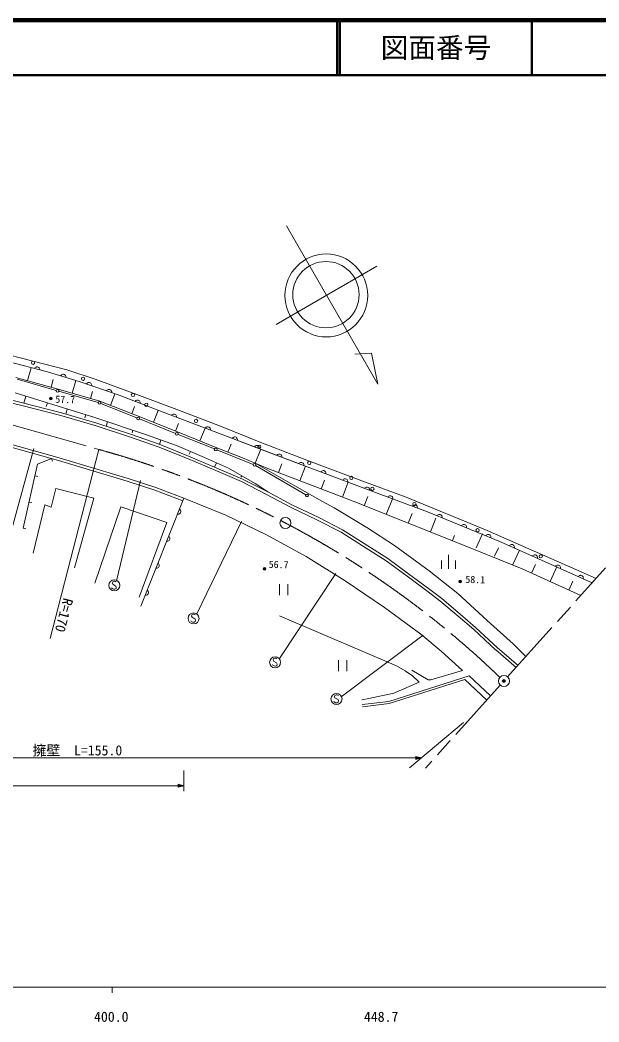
# Model space of a CAD drawing. Units: millimetres, scale not verified. Extents: x 40000 to 680000, y 20000 to 380000.
# Drawn here: x 451326 to 556129, y 198715 to 380000 of the extents above; entities that cross this region are included whole.
import ezdxf
from ezdxf.enums import TextEntityAlignment as Align

# ---------------------------------------------------------------- set-up
doc = ezdxf.new("R2010")
doc.units = ezdxf.units.MM
doc.header["$LTSCALE"] = 1000
doc.header["$PDMODE"] = 32
doc.header["$PDSIZE"] = 500
doc.linetypes.add('CHAIN', pattern=[18.5, 12, -1.5, 3.5, -1.5])
for name, color, linetype, lineweight in [('M-BGD', 7, 'Continuous', 13), ('M-BGD-EXST', 7, 'Continuous', 13), ('M-BMK', 2, 'CHAIN', 13), ('M-BMK-SRVR', 3, 'Continuous', 13), ('M-STR-HTXT', 7, 'Continuous', 13), ('M-TTL', 2, 'Continuous', 140), ('M-TTL-BAND', 7, 'Continuous', 13), ('M-TTL-LINE', 7, 'Continuous', 50)]:
    doc.layers.add(name, color=color, linetype=linetype, lineweight=lineweight)
doc.layers.add('M-OTRS', color=6, linetype='Continuous')
doc.layers.add('M-TTL-TXT', color=7, linetype='Continuous')
doc.styles.add('ＭＳ ゴシック', font='')
doc.styles.get('ＭＳ ゴシック').set_extended_font_data('MS Gothic')

msp = doc.modelspace()

# ---------------------------------------------------------------- linework, layer by layer
at = {"layer": 'M-BGD'}
for p, q in [((446815, 320031), (453452, 318349)), ((448879, 318257), (456287, 316335)), ((456287, 316335), (448879, 318257)), ((456287, 316335), (448879, 318257)), ((453452, 318349), (459780, 316711)), ((452678, 314751), (453335, 317101)), ((454020, 317047), (453951, 316941)), ((454103, 317129), (454020, 317047)), ((454225, 317201), (454103, 317129)), ((454337, 317234), (454225, 317201)), ((454463, 317242), (454337, 317234)), ((454618, 317202), (454463, 317242)), ((454724, 317133), (454618, 317202)), ((454806, 317050), (454724, 317133)), ((454878, 316928), (454806, 317050)), ((454911, 316816), (454878, 316928)), ((454919, 316690), (454911, 316816)), ((456287, 316335), (462022, 314617)), ((462022, 314617), (456287, 316335)), ((462022, 314617), (456287, 316335)), ((458748, 315723), (458676, 315620)), ((458835, 315802), (458748, 315723)), ((458959, 315869), (458835, 315802)), ((459072, 315898), (458959, 315869)), ((459198, 315901), (459072, 315898)), ((459352, 315856), (459198, 315901)), ((459455, 315783), (459352, 315856)), ((459534, 315697), (459455, 315783)), ((459601, 315572), (459534, 315697)), ((459630, 315459), (459601, 315572)), ((459634, 315333), (459630, 315459)), ((459780, 316711), (464956, 315039)), ((459075, 312963), (450546, 315347)), ((450808, 314992), (457894, 312958)), ((456942, 313559), (457342, 314987)), ((460745, 312480), (461415, 314799)), ((462022, 314617), (469272, 312109)), ((469272, 312109), (462022, 314617)), ((469272, 312109), (462022, 314617)), ((463439, 314254), (463362, 314154)), ((463528, 314329), (463439, 314254)), ((463655, 314391), (463528, 314329)), ((463770, 314415), (463655, 314391)), ((463896, 314413), (463770, 314415)), ((464047, 314361), (463896, 314413)), ((464148, 314284), (464047, 314361)), ((464222, 314194), (464148, 314284)), ((464284, 314067), (464222, 314194)), ((464308, 313953), (464284, 314067)), ((464307, 313827), (464308, 313953)), ((464956, 315039), (472464, 312275)), ((451559, 310815), (447187, 311859)), ((447187, 311859), (451559, 310815)), ((450465, 312518), (458220, 310124)), ((452404, 311920), (452025, 310693)), ((458375, 312820), (465461, 310786)), ((465756, 311031), (459075, 312963)), ((464086, 311514), (464462, 312817)), ((467064, 313000), (466987, 312900)), ((467153, 313075), (467064, 313000)), ((467280, 313137), (467153, 313075)), ((467394, 313161), (467280, 313137)), ((467521, 313159), (467394, 313161)), ((467672, 313107), (467521, 313159)), ((467772, 313030), (467672, 313107)), ((467690, 310277), (468508, 312373)), ((467847, 312941), (467772, 313030)), ((467909, 312813), (467847, 312941)), ((467933, 312699), (467909, 312813)), ((467932, 312573), (467933, 312699)), ((469272, 312109), (475946, 309525)), ((475946, 309525), (469272, 312109)), ((475946, 309525), (469272, 312109)), ((472464, 312275), (480186, 309350)), ((447071, 311373), (451437, 310330)), ((451437, 310330), (458708, 308421)), ((458842, 308902), (451559, 310815)), ((451559, 310815), (458842, 308902)), ((456281, 310723), (456085, 310086)), ((458220, 310124), (464893, 308060)), ((473491, 308013), (465756, 311031)), ((465933, 310624), (472484, 308007)), ((471558, 308768), (472057, 310048)), ((472223, 311095), (472142, 310997)), ((472315, 311167), (472223, 311095)), ((472444, 311224), (472315, 311167)), ((472559, 311244), (472444, 311224)), ((472686, 311237), (472559, 311244)), ((472835, 311180), (472686, 311237)), ((472932, 311099), (472835, 311180)), ((473004, 311007), (472932, 311099)), ((473061, 310878), (473004, 311007)), ((473081, 310763), (473061, 310878)), ((473075, 310636), (473081, 310763)), ((458708, 308421), (465081, 306556)), ((465228, 307034), (458842, 308902)), ((458842, 308902), (465228, 307034)), ((459888, 309608), (459601, 308680)), ((463225, 308576), (463062, 308050)), ((475481, 307222), (476339, 309377)), ((475946, 309525), (488190, 304916)), ((482467, 307038), (475946, 309525)), ((482467, 307038), (475946, 309525)), ((478819, 308557), (478739, 308459)), ((478911, 308629), (478819, 308557)), ((479040, 308687), (478911, 308629)), ((479155, 308707), (479040, 308687)), ((479281, 308702), (479155, 308707)), ((479431, 308645), (479281, 308702)), ((479529, 308565), (479431, 308645)), ((479601, 308473), (479529, 308565)), ((479658, 308344), (479601, 308473)), ((479679, 308229), (479658, 308344)), ((479673, 308103), (479679, 308229)), ((480186, 309350), (487906, 306394)), ((464893, 308060), (474056, 305029)), ((465081, 306556), (471165, 304604)), ((471325, 305077), (465228, 307034)), ((465228, 307034), (471325, 305077)), ((467184, 307302), (466916, 306492)), ((472948, 307822), (479499, 305205)), ((481451, 304846), (473491, 308013)), ((479461, 305638), (479993, 306976)), ((488190, 304916), (482467, 307038)), ((488190, 304915), (482467, 307038)), ((485158, 306381), (485030, 306322)), ((485273, 306402), (485158, 306381)), ((485400, 306398), (485273, 306402)), ((485550, 306343), (485400, 306398)), ((487906, 306394), (494893, 303560)), ((471165, 304604), (476339, 302767)), ((476515, 303235), (471325, 305077)), ((471325, 305077), (476515, 303235)), ((471766, 305787), (471612, 305322)), ((474056, 305029), (479623, 303038)), ((479963, 305019), (486514, 302402)), ((486354, 302845), (481451, 304846)), ((483902, 303846), (484852, 306172)), ((484939, 306249), (484860, 306150)), ((485030, 306322), (484939, 306249)), ((485648, 306263), (485550, 306343)), ((485721, 306172), (485648, 306263)), ((485780, 306044), (485721, 306172)), ((485802, 305929), (485780, 306044)), ((485797, 305803), (485802, 305929)), ((488190, 304916), (504258, 298784)), ((496259, 301811), (488190, 304916)), ((496259, 301811), (488190, 304915)), ((490157, 304566), (490042, 304546)), ((490284, 304560), (490157, 304566)), ((490433, 304502), (490284, 304560)), ((450049, 303145), (458404, 300775)), ((476339, 302767), (481627, 300644)), ((481822, 301105), (476515, 303235)), ((476515, 303235), (481822, 301105)), ((476840, 304034), (476549, 303221)), ((479623, 303038), (484716, 300848)), ((491576, 300784), (486354, 302845)), ((488965, 301814), (489543, 303277)), ((489821, 304416), (489741, 304319)), ((489913, 304488), (489821, 304416)), ((490042, 304546), (489913, 304488)), ((490531, 304422), (490433, 304502)), ((490602, 304330), (490531, 304422)), ((490660, 304201), (490602, 304330)), ((490680, 304086), (490660, 304201)), ((490674, 303960), (490680, 304086)), ((493856, 302864), (493775, 302766)), ((493948, 302936), (493856, 302864)), ((494077, 302993), (493948, 302936)), ((494192, 303013), (494077, 302993)), ((494318, 303007), (494192, 303013)), ((494468, 302950), (494318, 303007)), ((494565, 302870), (494468, 302950)), ((494637, 302778), (494565, 302870)), ((494694, 302648), (494637, 302778)), ((494893, 303560), (503537, 300266)), ((449918, 302662), (458264, 300295)), ((486961, 298935), (481822, 301105)), ((481822, 301105), (486961, 298935)), ((482169, 301943), (481954, 301443)), ((486978, 302217), (493529, 299600)), ((493875, 299819), (494934, 302342)), ((494714, 302534), (494694, 302648)), ((494709, 302407), (494714, 302534)), ((504258, 298784), (496259, 301811)), ((504258, 298784), (496259, 301811)), ((497871, 301329), (497791, 301231)), ((497963, 301401), (497871, 301329)), ((498092, 301459), (497963, 301401)), ((498206, 301480), (498092, 301459)), ((498333, 301475), (498206, 301480)), ((498482, 301418), (498333, 301475)), ((498581, 301338), (498482, 301418)), ((498653, 301247), (498581, 301338)), ((498711, 301118), (498653, 301247)), ((498732, 301003), (498711, 301118)), ((498727, 300877), (498732, 301003)), ((454516, 299628), (451895, 288047)), ((457046, 300641), (454516, 299628)), ((457046, 300641), (457231, 300177)), ((458264, 300295), (465099, 298242)), ((458404, 300775), (465242, 298721)), ((481627, 300644), (486765, 298476)), ((484716, 300848), (489048, 298893)), ((486882, 299870), (486540, 299113)), ((496174, 298854), (491576, 300784)), ((493875, 299819), (501081, 295717)), ((493977, 299381), (503060, 294113)), ((498105, 298112), (498712, 299693)), ((501870, 299816), (501791, 299718)), ((501962, 299888), (501870, 299816)), ((502091, 299946), (501962, 299888)), ((501966, 296629), (502981, 299271)), ((502206, 299967), (502091, 299946)), ((502332, 299962), (502206, 299967)), ((502482, 299905), (502332, 299962)), ((502580, 299825), (502482, 299905)), ((502652, 299734), (502580, 299825)), ((502710, 299605), (502652, 299734)), ((502731, 299490), (502710, 299605)), ((502726, 299364), (502731, 299490)), ((503537, 300266), (512704, 296802)), ((454043, 297539), (454531, 297429)), ((465099, 298242), (470727, 296561)), ((465242, 298721), (470876, 297038)), ((486765, 298476), (491400, 296490)), ((491611, 296944), (486961, 298935)), ((486961, 298935), (491611, 296944)), ((489048, 298893), (493875, 296156)), ((491461, 297525), (491320, 297275)), ((511619, 292920), (496174, 298854)), ((504258, 298784), (516134, 294341)), ((516134, 294341), (504258, 298784)), ((516134, 294341), (504258, 298784)), ((505848, 298317), (505769, 298219)), ((505940, 298390), (505848, 298317)), ((506068, 298448), (505940, 298390)), ((506183, 298469), (506068, 298448)), ((506309, 298465), (506183, 298469)), ((506459, 298409), (506309, 298465)), ((506558, 298329), (506459, 298409)), ((506630, 298238), (506558, 298329)), ((506689, 298109), (506630, 298238)), ((506710, 297995), (506689, 298109)), ((506705, 297868), (506710, 297995)), ((470727, 296561), (475715, 294932)), ((470876, 297038), (475881, 295404)), ((491400, 296490), (495966, 294179)), ((491611, 296944), (496198, 294622)), ((493875, 296156), (496198, 294622)), ((501081, 295717), (506094, 292891)), ((505827, 295145), (506442, 296746)), ((509688, 293662), (510726, 296364)), ((509807, 296836), (509727, 296738)), ((509898, 296909), (509807, 296836)), ((510027, 296967), (509898, 296909)), ((510141, 296988), (510027, 296967)), ((510268, 296984), (510141, 296988)), ((510418, 296928), (510268, 296984)), ((510516, 296848), (510418, 296928)), ((510589, 296757), (510516, 296848)), ((510647, 296628), (510589, 296757)), ((510669, 296514), (510647, 296628)), ((510664, 296387), (510669, 296514)), ((512704, 296802), (521228, 293667)), ((514100, 295507), (513985, 295486)), ((514226, 295503), (514100, 295507)), ((514376, 295447), (514226, 295503)), ((456945, 291887), (457788, 295251)), ((457788, 295251), (464660, 293461)), ((475715, 294932), (480797, 293030)), ((475881, 295404), (480972, 293498)), ((495036, 295389), (494948, 295255)), ((495966, 294179), (500293, 291844)), ((496198, 294622), (500518, 292290)), ((513617, 292129), (514269, 293777)), ((513765, 295355), (513686, 295257)), ((513857, 295428), (513765, 295355)), ((513985, 295486), (513857, 295428)), ((514475, 295367), (514376, 295447)), ((514547, 295276), (514475, 295367)), ((514606, 295147), (514547, 295276)), ((514627, 295033), (514606, 295147)), ((514623, 294906), (514627, 295033)), ((516134, 294341), (525070, 291008)), ((525070, 291008), (516134, 294341)), ((525070, 291008), (516134, 294341)), ((517979, 293781), (517899, 293682)), ((518070, 293853), (517979, 293781)), ((518198, 293912), (518070, 293853)), ((518313, 293933), (518198, 293912)), ((518440, 293929), (518313, 293933)), ((518589, 293873), (518440, 293929)), ((518688, 293794), (518589, 293873)), ((518761, 293702), (518688, 293794)), ((518819, 293574), (518761, 293702)), ((452969, 292793), (453457, 292682)), ((453717, 283512), (455810, 292269)), ((455810, 292269), (456945, 291887)), ((464660, 293461), (461163, 280859)), ((464871, 278121), (469548, 291934)), ((469548, 291934), (477884, 289057)), ((473170, 273949), (480972, 293498)), ((480797, 293030), (480972, 293498)), ((480972, 293498), (488559, 290396)), ((500518, 292290), (505290, 290034)), ((506094, 292891), (508209, 291751)), ((531601, 285014), (511619, 292920)), ((517614, 290548), (518731, 293372)), ((518841, 293459), (518819, 293574)), ((518836, 293333), (518841, 293459)), ((521228, 293667), (535910, 287632)), ((522447, 292114), (522368, 292016)), ((522538, 292187), (522447, 292114)), ((522667, 292246), (522538, 292187)), ((522781, 292267), (522667, 292246)), ((522908, 292262), (522781, 292267)), ((523058, 292206), (522908, 292262)), ((523156, 292127), (523058, 292206)), ((523229, 292036), (523156, 292127)), ((523288, 291907), (523229, 292036)), ((523309, 291793), (523288, 291907)), ((479812, 290590), (479938, 290583)), ((479938, 290583), (480053, 290602)), ((480053, 290602), (480183, 290657)), ((480279, 291437), (480182, 291519)), ((480183, 290657), (480276, 290728)), ((480276, 290728), (480358, 290825)), ((480350, 291345), (480279, 291437)), ((480406, 291215), (480350, 291345)), ((480358, 290825), (480417, 290973)), ((480424, 291100), (480406, 291215)), ((480417, 290973), (480424, 291100)), ((488559, 290396), (495929, 286849)), ((500293, 291844), (505069, 289586)), ((508209, 291751), (514106, 288202)), ((521610, 288967), (522299, 290709)), ((523305, 291666), (523309, 291793)), ((525070, 291008), (538319, 285589)), ((538319, 285589), (525070, 291008)), ((526898, 290390), (526816, 290294)), ((526991, 290459), (526898, 290390)), ((527122, 290514), (526991, 290459)), ((527237, 290532), (527122, 290514)), ((527363, 290523), (527237, 290532)), ((527511, 290463), (527363, 290523)), ((527607, 290380), (527511, 290463)), ((527677, 290287), (527607, 290380)), ((527732, 290157), (527677, 290287)), ((527749, 290041), (527732, 290157)), ((477884, 289057), (472868, 275601)), ((505069, 289586), (509458, 287339)), ((505290, 290034), (509706, 287774)), ((525607, 287386), (526587, 289863)), ((527741, 289915), (527749, 290041)), ((531314, 288583), (531232, 288487)), ((531407, 288653), (531314, 288583)), ((531538, 288708), (531407, 288653)), ((531653, 288725), (531538, 288708)), ((531779, 288717), (531653, 288725)), ((531927, 288657), (531779, 288717)), ((532023, 288574), (531927, 288657)), ((532093, 288481), (532023, 288574)), ((532148, 288350), (532093, 288481)), ((532166, 288235), (532148, 288350)), ((451895, 288047), (452382, 287936)), ((478328, 286550), (478232, 286632)), ((478399, 286457), (478328, 286550)), ((478455, 286327), (478399, 286457)), ((495929, 286849), (503139, 282907)), ((509458, 287339), (513351, 284886)), ((509706, 287774), (513623, 285305)), ((514106, 288202), (519086, 284939)), ((529603, 285805), (529960, 286708)), ((532157, 288109), (532166, 288235)), ((533919, 284511), (535074, 287024)), ((535730, 286777), (535648, 286681)), ((535824, 286847), (535730, 286777)), ((535954, 286901), (535824, 286847)), ((535910, 287632), (551950, 280592)), ((536069, 286919), (535954, 286901)), ((536195, 286911), (536069, 286919)), ((536344, 286850), (536195, 286911)), ((536439, 286768), (536344, 286850)), ((536509, 286674), (536439, 286768)), ((536564, 286544), (536509, 286674)), ((536582, 286429), (536564, 286544)), ((477861, 285703), (477987, 285696)), ((477987, 285696), (478102, 285714)), ((478102, 285714), (478232, 285770)), ((478232, 285770), (478325, 285841)), ((478325, 285841), (478407, 285937)), ((478407, 285937), (478466, 286086)), ((478473, 286212), (478455, 286327)), ((478466, 286086), (478473, 286212)), ((513351, 284886), (517606, 282134)), ((513623, 285305), (517890, 282546)), ((519086, 284939), (525383, 280359)), ((542200, 280704), (531601, 285014)), ((536573, 286302), (536582, 286429)), ((538319, 285589), (554914, 278176)), ((554914, 278176), (538319, 285589)), ((554914, 278176), (538319, 285589)), ((540022, 284959), (539937, 284866)), ((540118, 285026), (540022, 284959)), ((540250, 285077), (540118, 285026)), ((540365, 285091), (540250, 285077)), ((540491, 285078), (540365, 285091)), ((540637, 285013), (540491, 285078)), ((540731, 284927), (540637, 285013)), ((540797, 284832), (540731, 284927)), ((540848, 284700), (540797, 284832)), ((540862, 284584), (540848, 284700)), ((503139, 282907), (510187, 278522)), ((528890, 283220), (528890, 280720)), ((537231, 282988), (537937, 284524)), ((540544, 281465), (541737, 284062)), ((540850, 284458), (540862, 284584)), ((544171, 283106), (544085, 283013)), ((544266, 283173), (544171, 283106)), ((544399, 283224), (544266, 283173)), ((544514, 283238), (544399, 283224)), ((544640, 283225), (544514, 283238)), ((544786, 283160), (544640, 283225)), ((544880, 283074), (544786, 283160)), ((544946, 282979), (544880, 283074)), ((544997, 282847), (544946, 282979)), ((545011, 282731), (544997, 282847)), ((476378, 281663), (476281, 281744)), ((476374, 280953), (476456, 281050)), ((476448, 281570), (476378, 281663)), ((476504, 281440), (476448, 281570)), ((476456, 281050), (476515, 281199)), ((476523, 281325), (476504, 281440)), ((476515, 281199), (476523, 281325)), ((517606, 282134), (521382, 279367)), ((517890, 282546), (521677, 279771)), ((527640, 282220), (527640, 280720)), ((530140, 282220), (530140, 280720)), ((543889, 279932), (544610, 281511)), ((544998, 282605), (545011, 282731)), ((547267, 278389), (548482, 281049)), ((548320, 281253), (548234, 281160)), ((548415, 281320), (548320, 281253)), ((548547, 281370), (548415, 281320)), ((548663, 281384), (548547, 281370)), ((548789, 281372), (548663, 281384)), ((548935, 281307), (548789, 281372)), ((549028, 281221), (548935, 281307)), ((549095, 281126), (549028, 281221)), ((549146, 280994), (549095, 281126)), ((549160, 280878), (549146, 280994)), ((475910, 280816), (476037, 280808)), ((476037, 280808), (476152, 280827)), ((476152, 280827), (476282, 280883)), ((476282, 280883), (476374, 280953)), ((521382, 279367), (525217, 276568)), ((521677, 279771), (525522, 276964)), ((525383, 280359), (530592, 276238)), ((552822, 275852), (542200, 280704)), ((549147, 280752), (549160, 280878)), ((551950, 280592), (555640, 278982)), ((552469, 279400), (552383, 279307)), ((552564, 279467), (552469, 279400)), ((552696, 279517), (552564, 279467)), ((552812, 279531), (552696, 279517)), ((552938, 279519), (552812, 279531)), ((553084, 279454), (552938, 279519)), ((553177, 279368), (553084, 279454)), ((553244, 279273), (553177, 279368)), ((553295, 279141), (553244, 279273)), ((498303, 277921), (498303, 275921)), ((499823, 275921), (499823, 277921)), ((510187, 278522), (517321, 273686)), ((550645, 276846), (551382, 278459)), ((553309, 279025), (553295, 279141)), ((553296, 278899), (553309, 279025)), ((473960, 275928), (474086, 275921)), ((474086, 275921), (474201, 275940)), ((474201, 275940), (474331, 275996)), ((474427, 276776), (474330, 276857)), ((474331, 275996), (474424, 276066)), ((474424, 276066), (474505, 276163)), ((474498, 276683), (474427, 276776)), ((474553, 276553), (474498, 276683)), ((474505, 276163), (474565, 276311)), ((474572, 276438), (474553, 276553)), ((474565, 276311), (474572, 276438)), ((525217, 276568), (527341, 274935)), ((525522, 276964), (527655, 275325)), ((530592, 276238), (535916, 271372)), ((527341, 274935), (530667, 272121)), ((527655, 275325), (530994, 272500)), ((498299, 272219), (519459, 263148)), ((517321, 273686), (523857, 268900)), ((530667, 272121), (533467, 269710)), ((530994, 272500), (533801, 270083)), ((535916, 271372), (540667, 267079)), ((523857, 268900), (527554, 265806)), ((533467, 269710), (537427, 266041)), ((533801, 270083), (537767, 266408)), ((540667, 267079), (542917, 264845)), ((527554, 265806), (531439, 262308)), ((537442, 266028), (541137, 262867)), ((537767, 266408), (541472, 263239)), ((508949, 264171), (508949, 262171)), ((510469, 262171), (510469, 264171)), ((519459, 263148), (521027, 262256)), ((518084, 256704), (532607, 261328)), ((521027, 262256), (522347, 261372)), ((525215, 260643), (522226, 262372)), ((522347, 261372), (523608, 260190)), ((531439, 262308), (525663, 260630)), ((532607, 261328), (536523, 257740)), ((518168, 256311), (531840, 260653)), ((523608, 260190), (518968, 258181)), ((525663, 260630), (525215, 260643)), ((531840, 260653), (535805, 256942)), ((518968, 258181), (514459, 257263)), ((514459, 257263), (513206, 257000)), ((513274, 256149), (518084, 256704)), ((513320, 255752), (518168, 256311))]:
    msp.add_line(p, q, dxfattribs=at)
for centre, radius in [((453697, 317997), 300), ((462726, 315084), 300), ((458134, 312889), 250), ((471754, 312170), 300), ((456907, 311513), 250), ((456907, 311513), 150), ((456907, 311513), 50), ((465701, 310717), 250), ((474171, 310393), 300), ((472716, 307914), 250), ((483200, 307480), 300), ((479731, 305112), 250), ((494645, 302789), 300), ((486746, 302309), 250), ((493761, 299507), 250), ((493761, 299507), 250), ((503674, 299876), 300), ((511302, 297155), 300), ((503276, 293988), 250), ((515119, 295186), 300), ((522731, 292425), 300), ((534160, 287695), 300), ((545590, 282965), 300), ((495595, 280713), 250), ((495595, 280713), 150), ((495595, 280713), 50), ((530983, 278390), 250), ((530983, 278390), 150), ((530983, 278390), 50)]:
    msp.add_circle(centre, radius, dxfattribs=at)
at = {"layer": 'M-BGD-EXST'}
for p, q in [((449022, 284833), (453826, 302490)), ((468836, 278786), (473143, 296711)), ((483333, 272554), (491399, 289275)), ((498282, 264453), (508503, 279848)), ((468100, 278351), (468053, 278112)), ((468053, 278112), (468127, 277910)), ((468343, 278464), (468100, 278351)), ((468127, 277910), (468678, 277574)), ((468503, 278460), (468343, 278464)), ((468662, 278415), (468503, 278460)), ((468740, 278333), (468662, 278415)), ((468678, 277574), (468752, 277372)), ((468752, 277372), (468705, 277133)), ((467986, 277154), (467909, 277276)), ((468222, 277027), (467986, 277154)), ((468502, 277019), (468222, 277027)), ((468705, 277133), (468502, 277019)), ((482435, 272376), (482388, 272138)), ((482388, 272138), (482462, 271935)), ((482678, 272489), (482435, 272376)), ((482462, 271935), (483013, 271600)), ((482838, 272485), (482678, 272489)), ((482997, 272440), (482838, 272485)), ((483075, 272358), (482997, 272440)), ((482321, 271179), (482244, 271301)), ((482557, 271052), (482321, 271179)), ((482837, 271044), (482557, 271052)), ((483040, 271159), (482837, 271044)), ((483013, 271600), (483087, 271397)), ((483087, 271397), (483040, 271159)), ((509470, 257556), (524293, 268687)), ((497088, 263252), (497012, 263375)), ((497325, 263126), (497088, 263252)), ((497202, 264450), (497156, 264211)), ((497156, 264211), (497230, 264009)), ((497446, 264563), (497202, 264450)), ((497230, 264009), (497781, 263673)), ((497605, 263118), (497325, 263126)), ((497606, 264558), (497446, 264563)), ((497808, 263232), (497605, 263118)), ((497764, 264514), (497606, 264558)), ((497842, 264431), (497764, 264514)), ((497781, 263673), (497855, 263471)), ((497855, 263471), (497808, 263232)), ((508314, 257808), (508267, 257569)), ((508267, 257569), (508341, 257367)), ((508557, 257921), (508314, 257808)), ((508717, 257916), (508557, 257921)), ((508876, 257872), (508717, 257916)), ((508953, 257789), (508876, 257872)), ((508200, 256610), (508123, 256733)), ((508436, 256484), (508200, 256610)), ((508341, 257367), (508892, 257031)), ((508716, 256476), (508436, 256484)), ((508919, 256590), (508716, 256476)), ((508892, 257031), (508966, 256829)), ((508966, 256829), (508919, 256590))]:
    msp.add_line(p, q, dxfattribs=at)
for centre in [(468401, 277702), (482736, 271727), (497504, 263801), (508615, 257159)]:
    msp.add_circle(centre, 1000, dxfattribs=at)
at = {"layer": 'M-BMK'}
for p, q in [((449845, 306771), (451763, 306204)), ((451763, 306204), (465564, 302303)), ((539590, 261148), (557332, 280863)), ((538252, 259661), (524723, 244628))]:
    msp.add_line(p, q, dxfattribs=at)
msp.add_arc((420541, 138373), 170000, 46.17401, 74.64264, dxfattribs=at)
at = {"layer": 'M-BMK-SRVR'}
for p, q in [((499556, 342747), (516071, 314143)), ((515900, 335440), (497713, 324940)), ((514949, 319698), (511954, 319523)), ((516071, 314143), (514949, 319698))]:
    msp.add_line(p, q, dxfattribs=at)
for centre, radius in [((506770, 330169), 7500), ((506698, 330310), 6000), ((499371, 288991), 1000), ((499371, 288991), 40), ((538921, 260404), 1000), ((538921, 260404), 40)]:
    msp.add_circle(centre, radius, dxfattribs=at)
at = {"layer": 'M-OTRS'}
msp.add_point((538921, 260404), dxfattribs=at)
at = {"layer": 'M-STR-HTXT'}
for p, q in [((465564, 302303), (456789, 268077)), ((521836, 244667), (531595, 252870)), ((522999, 246205), (522999, 246765)), ((522999, 246765), (523999, 246485)), ((523039, 246285), (523039, 246685)), ((523039, 246685), (523719, 246485)), ((523079, 246365), (523079, 246605)), ((523079, 246605), (523559, 246485)), ((395890, 246485), (523999, 246485)), ((523999, 246485), (522999, 246205)), ((523719, 246485), (523039, 246285)), ((523559, 246485), (523079, 246365)), ((523119, 246445), (523119, 246525)), ((523119, 246525), (523319, 246485)), ((523319, 246485), (523119, 246445)), ((480972, 240452), (480972, 244198)), ((277471, 241452), (480972, 241452)), ((479972, 241172), (479972, 241732)), ((479972, 241732), (480972, 241452)), ((480972, 241452), (479972, 241172)), ((480012, 241252), (480012, 241652)), ((480012, 241652), (480692, 241452)), ((480692, 241452), (480012, 241252)), ((480052, 241332), (480052, 241572)), ((480052, 241572), (480532, 241452)), ((480532, 241452), (480052, 241332)), ((480092, 241412), (480092, 241492)), ((480092, 241492), (480292, 241452)), ((480292, 241452), (480092, 241412))]:
    msp.add_line(p, q, dxfattribs=at)
at = {"layer": 'M-TTL'}
msp.add_line((680000, 380000), (40000, 380000), dxfattribs=at)
at = {"layer": 'M-TTL-BAND'}
for p, q in [((40000, 205000), (579000, 205000)), ((468000, 205000), (468000, 204000))]:
    msp.add_line(p, q, dxfattribs=at)
at = {"layer": 'M-TTL-LINE'}
for p, q in [((508747, 380000), (508747, 370000)), ((509247, 380000), (509247, 370000)), ((543997, 380000), (543997, 370000)), ((40000, 370000), (680000, 370000))]:
    msp.add_line(p, q, dxfattribs=at)

# ---------------------------------------------------------------- texts
at = {"layer": 'M-BGD', "style": 'ＭＳ ゴシック'}
for s, p in [('57.7', (457685, 310355)), ('56.7', (496309, 280476)), ('58.1', (531913, 277766))]:
    msp.add_text(s, height=1320, rotation=358.4, dxfattribs=at).set_placement(p, align=Align.BOTTOM_LEFT)
at = {"layer": 'M-STR-HTXT', "style": 'ＭＳ ゴシック'}
msp.add_text('R=170', height=1833, rotation=255.4, dxfattribs=at).set_placement((458662, 275700), align=Align.BOTTOM_LEFT)
msp.add_text('擁壁\u3000L=155.0', height=1833, dxfattribs=at).set_placement((453601, 246393), align=Align.BOTTOM_LEFT)
at = {"layer": 'M-TTL-BAND', "style": 'ＭＳ ゴシック'}
for s, p in [('400.0', (467844, 198195)), ('448.7', (516700, 198195))]:
    msp.add_text(s, height=1833, dxfattribs=at).set_placement(p, align=Align.BOTTOM_CENTER)
at = {"layer": 'M-TTL-TXT', "style": 'ＭＳ ゴシック'}
msp.add_text('図面番号', height=3666, dxfattribs=at).set_placement((526622, 375000), align=Align.MIDDLE_CENTER)

doc.saveas('drawing.dxf')
